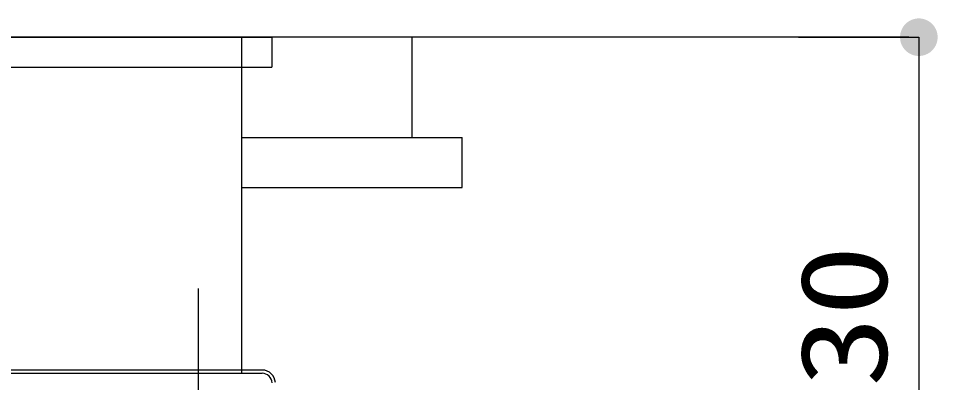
# Model space of a CAD drawing. Units: millimetres, scale not verified. Extents: x -22761 to 8910, y -6308 to 6308.
# Drawn here: x -3329 to -2413, y -2060 to -1697 of the extents above; entities that cross this region are included whole.
import ezdxf
from ezdxf.enums import TextEntityAlignment as Align

# ---------------------------------------------------------------- set-up
doc = ezdxf.new("R2010")
doc.units = ezdxf.units.MM
doc.header["$LTSCALE"] = 30
doc.linetypes.add('CHAIN1', pattern=[8, 5, -1, 1, -1])
for name, color, linetype, lineweight in [('0-2_空気管', 3, 'Continuous', 25), ('0-3_機器', 3, 'Continuous', 25), ('0-4_製作', 5, 'Continuous', 25), ('0-F_00クル-フ-6寸法', 132, 'Continuous', 25)]:
    doc.layers.add(name, color=color, linetype=linetype, lineweight=lineweight)
doc.styles.add('ＭＳ ゴシック', font='')
doc.styles.get('ＭＳ ゴシック').set_extended_font_data('MS Gothic')

msp = doc.modelspace()

# ---------------------------------------------------------------- linework, layer by layer
at = {"layer": '0-2_空気管'}
for p, q in [((-3736.32, -1715.51), (-3076.32, -1715.51)), ((-3106.32, -1715.51), (-3106.32, -2050.71)), ((-3076.32, -1715.51), (-3076.32, -1745.51)), ((-3736.32, -1745.51), (-3076.32, -1745.51)), ((-3085.81, -2047.51), (-3726.83, -2047.51)), ((-3726.83, -2050.71), (-3085.81, -2050.71)), ((-3106.32, -2047.51), (-3106.32, -2050.71))]:
    msp.add_line(p, q, dxfattribs=at)
at = {"layer": '0-2_空気管', "linetype": 'CHAIN1'}
msp.add_line((-3149.63, -1966), (-3149.63, -2336), dxfattribs=at)
at = {"layer": '0-2_空気管'}
for radius in [13.2, 10]:
    msp.add_arc((-3085.81, -2060.71), radius, 3, 90, dxfattribs=at)
at = {"layer": '0-3_機器', "color": 2}
for p, q in [((-2826.44, -1715.51), (-7002.73, -1715.51)), ((-2936.3, -1815.51), (-2936.3, -1715.51)), ((-3106.32, -1815.51), (-2886.3, -1815.51)), ((-2886.3, -1865.51), (-2886.3, -1815.51)), ((-3106.32, -1865.51), (-2886.3, -1865.51))]:
    msp.add_line(p, q, dxfattribs=at)
at = {"layer": '0-4_製作', "color": 2}
for p, q in [((-2612.79, -1715.51), (-2835.49, -1715.51)), ((-2441.34, -1715.51), (-2694.62, -1715.51))]:
    msp.add_line(p, q, dxfattribs=at)
at = {"layer": '0-F_00クル-フ-6寸法', "color": 4}
for p, q in [((-2551.24, -1715.51), (-2431.24, -1715.51)), ((-2431.24, -1715.51), (-2431.24, -2345.71))]:
    msp.add_line(p, q, dxfattribs=at)
at = {"layer": '0-F_00クル-フ-6寸法'}
for points in [[(-2431.24, -1715.51), (-2447.07, -1705.46), (-2445.69, -1703.56)], [(-2431.24, -1715.51), (-2445.69, -1703.56), (-2444.07, -1701.84)], [(-2431.24, -1715.51), (-2444.07, -1701.84), (-2442.26, -1700.34)], [(-2431.24, -1715.51), (-2442.26, -1700.34), (-2440.27, -1699.08)], [(-2431.24, -1715.51), (-2440.27, -1699.08), (-2438.14, -1698.08)], [(-2431.24, -1715.51), (-2438.14, -1698.08), (-2435.9, -1697.35)], [(-2431.24, -1715.51), (-2435.9, -1697.35), (-2433.59, -1696.91)], [(-2431.24, -1715.51), (-2433.59, -1696.91), (-2431.24, -1696.76)], [(-2431.24, -1715.51), (-2431.24, -1696.76), (-2428.89, -1696.91)], [(-2431.24, -1715.51), (-2428.89, -1696.91), (-2426.58, -1697.35)], [(-2431.24, -1715.51), (-2426.58, -1697.35), (-2424.34, -1698.08)], [(-2431.24, -1715.51), (-2424.34, -1698.08), (-2422.21, -1699.08)], [(-2431.24, -1715.51), (-2422.21, -1699.08), (-2420.22, -1700.34)], [(-2431.24, -1715.51), (-2420.22, -1700.34), (-2418.4, -1701.84)], [(-2431.24, -1715.51), (-2418.4, -1701.84), (-2416.79, -1703.56)], [(-2431.24, -1715.51), (-2416.79, -1703.56), (-2415.41, -1705.46)], [(-2431.24, -1715.51), (-2449.95, -1714.33), (-2449.66, -1712)], [(-2431.24, -1715.51), (-2449.66, -1712), (-2449.07, -1709.72)], [(-2431.24, -1715.51), (-2449.07, -1709.72), (-2448.2, -1707.53)], [(-2431.24, -1715.51), (-2448.2, -1707.53), (-2447.07, -1705.46)], [(-2431.24, -1715.51), (-2415.41, -1705.46), (-2414.27, -1707.53)], [(-2431.24, -1715.51), (-2414.27, -1707.53), (-2413.41, -1709.72)], [(-2431.24, -1715.51), (-2413.41, -1709.72), (-2412.82, -1712)], [(-2431.24, -1715.51), (-2412.82, -1712), (-2412.53, -1714.33)], [(-2431.24, -1715.51), (-2449.95, -1716.69), (-2449.95, -1714.33)], [(-2431.24, -1715.51), (-2449.66, -1719.02), (-2449.95, -1716.69)], [(-2431.24, -1715.51), (-2449.07, -1721.31), (-2449.66, -1719.02)], [(-2431.24, -1715.51), (-2448.2, -1723.49), (-2449.07, -1721.31)], [(-2431.24, -1715.51), (-2447.07, -1725.56), (-2448.2, -1723.49)], [(-2431.24, -1715.51), (-2445.69, -1727.46), (-2447.07, -1725.56)], [(-2431.24, -1715.51), (-2444.07, -1729.18), (-2445.69, -1727.46)], [(-2431.24, -1715.51), (-2442.26, -1730.68), (-2444.07, -1729.18)], [(-2431.24, -1715.51), (-2440.27, -1731.94), (-2442.26, -1730.68)], [(-2431.24, -1715.51), (-2438.14, -1732.94), (-2440.27, -1731.94)], [(-2431.24, -1715.51), (-2435.9, -1733.67), (-2438.14, -1732.94)], [(-2431.24, -1715.51), (-2433.59, -1734.11), (-2435.9, -1733.67)], [(-2431.24, -1715.51), (-2431.24, -1734.26), (-2433.59, -1734.11)], [(-2431.24, -1715.51), (-2412.53, -1714.33), (-2412.53, -1716.69)], [(-2431.24, -1715.51), (-2428.89, -1734.11), (-2431.24, -1734.26)], [(-2431.24, -1715.51), (-2426.58, -1733.67), (-2428.89, -1734.11)], [(-2431.24, -1715.51), (-2424.34, -1732.94), (-2426.58, -1733.67)], [(-2431.24, -1715.51), (-2422.21, -1731.94), (-2424.34, -1732.94)], [(-2431.24, -1715.51), (-2420.22, -1730.68), (-2422.21, -1731.94)], [(-2431.24, -1715.51), (-2418.4, -1729.18), (-2420.22, -1730.68)], [(-2431.24, -1715.51), (-2416.79, -1727.46), (-2418.4, -1729.18)], [(-2431.24, -1715.51), (-2415.41, -1725.56), (-2416.79, -1727.46)], [(-2431.24, -1715.51), (-2414.27, -1723.49), (-2415.41, -1725.56)], [(-2431.24, -1715.51), (-2413.41, -1721.31), (-2414.27, -1723.49)], [(-2431.24, -1715.51), (-2412.82, -1719.02), (-2413.41, -1721.31)], [(-2431.24, -1715.51), (-2412.53, -1716.69), (-2412.82, -1719.02)]]:
    msp.add_solid(points, dxfattribs=at)

# ---------------------------------------------------------------- texts
at = {"layer": '0-F_00クル-フ-6寸法', "color": 3, "style": 'ＭＳ ゴシック', "width": 1.2}
msp.add_text('630', height=86.66, rotation=90, dxfattribs=at).set_placement((-2437.09, -2135.18), align=Align.BOTTOM_LEFT)

doc.saveas('drawing.dxf')
